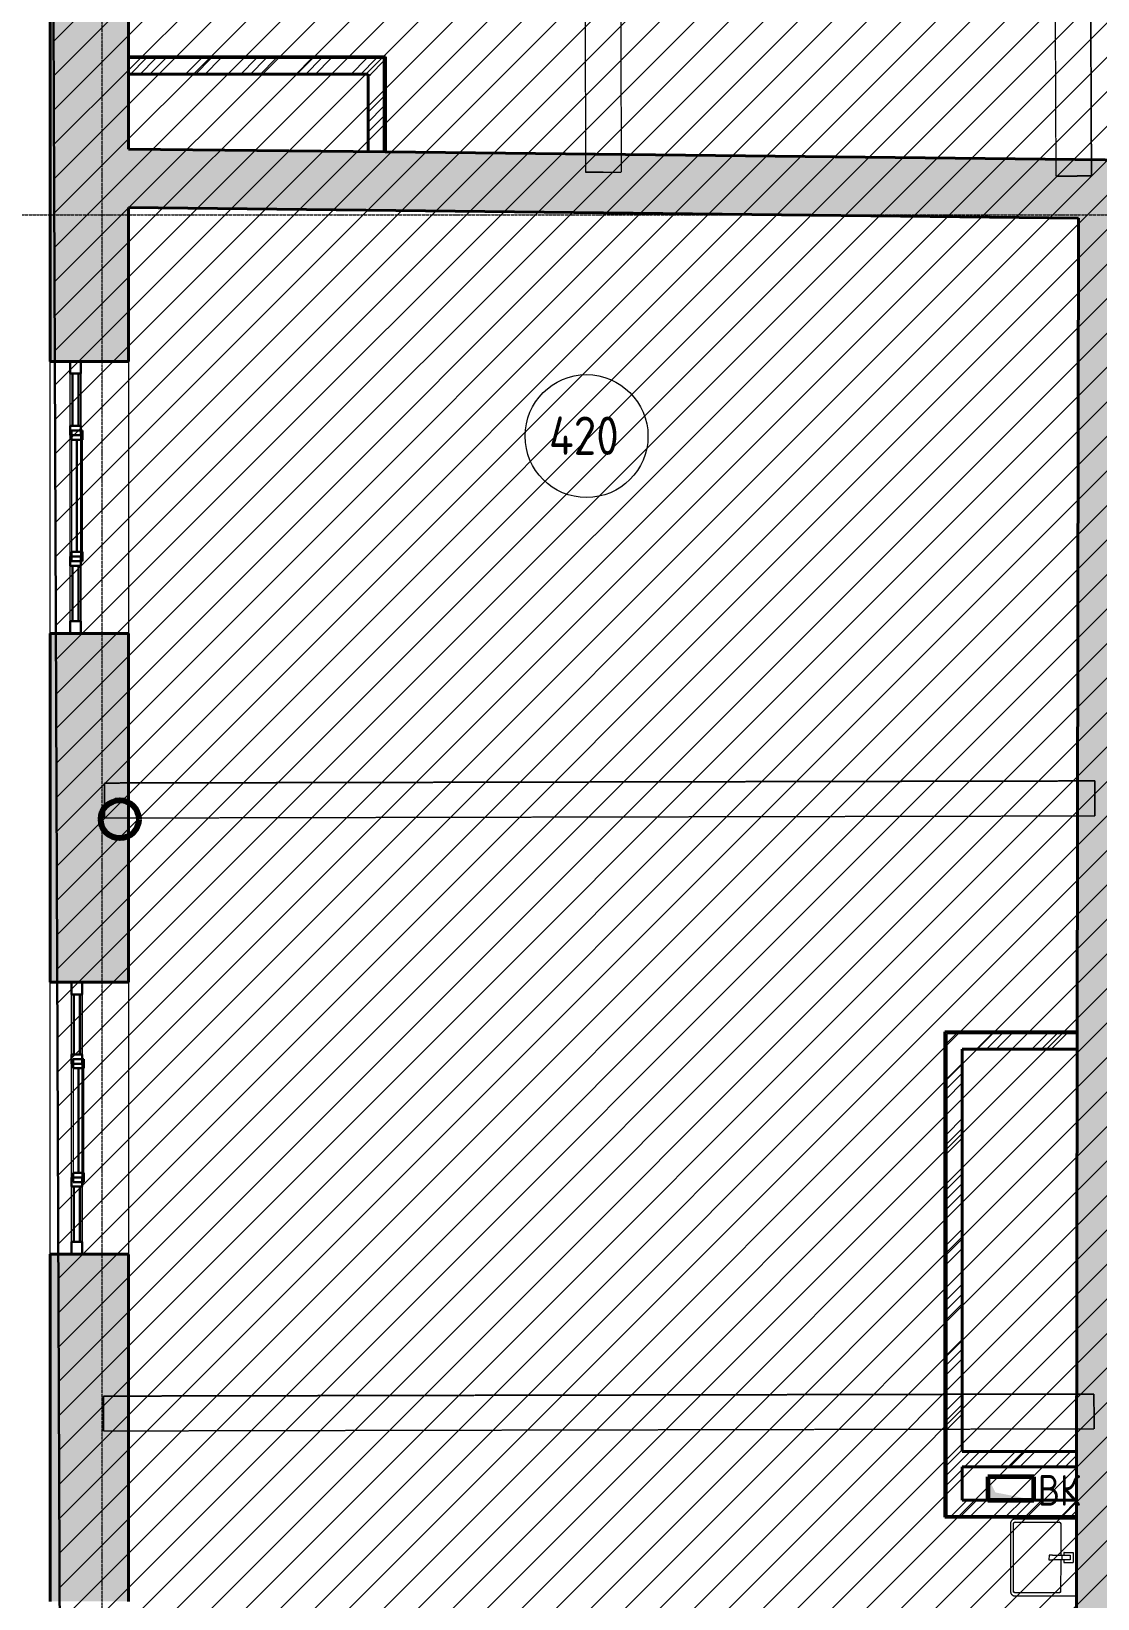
# Model space of a CAD drawing. Header units: millimetres. Extents: x -11886 to 379896, y -8130 to 47743.
# Drawn here: x 316354 to 323295, y 28000 to 38200 of the extents above; entities that cross this region are included whole.
import ezdxf

# ---------------------------------------------------------------- set-up
doc = ezdxf.new("R2010")
doc.units = ezdxf.units.MM
for name, pattern in [('ADSK_Линия сетки', [25, 20, -2.5, 0, -2.5]), ('ADSK_Сверху', [4.5, 3, -1.5]), ('ADSK_Снесено', [4.5, 3, -1.5])]:
    doc.linetypes.add(name, pattern=pattern)
for name, color, linetype, lineweight, true_color in [('_ Окна', 5, 'Continuous', 30, 0x0000ff), ('Витраж', 5, 'Continuous', 18, 0x0000ff), ('Линии', 7, 'Continuous', 9, 0x00a600), ('Окна', 5, 'Continuous', 18, 0x0000ff), ('Панели витража', 5, 'Continuous', 18, 0x0000ff), ('планы со стояками отопление_dwg', 7, 'Continuous', 9, 0x767676), ('Сантехника', 5, 'Continuous', 18, 0x0000ff), ('Стены внутренние', 5, 'Continuous', 18, 0x0000ff), ('Стены наружные', 1, 'ADSK_Снесено', 18, 0xff0000), ('Стены штриховка', 5, 'Continuous', 18, 0x0000ff)]:
    doc.layers.add(name, color=color, linetype=linetype, lineweight=lineweight, true_color=true_color)
for name, color, linetype, lineweight in [('Аннотация', 7, 'Continuous', 9), ('Каркас', 7, 'Continuous', 18), ('Марки помещений', 7, 'Continuous', 20), ('Оси', 7, 'Continuous', 9), ('стояки', 7, 'Continuous', 9), ('Узлы', 7, 'Continuous', 18)]:
    doc.layers.add(name, color=color, linetype=linetype, lineweight=lineweight)
doc.styles.add('GOST Common_1', font='GOST_Common.ttf', dxfattribs={"width": 0.9, "height": 200})
doc.styles.add('GOST Common_2', font='GOST_Common.ttf', dxfattribs={"width": 0.9, "height": 250})
pattern_1 = [(45, (322754.53, 150), (-179.6051, 179.6051), []), (45, (322818.03, 150), (0, 359.2102), []), (45, (322691.03, 150), (0, 359.2102), [])]

# ---------------------------------------------------------------- blocks, each defined once
blk = doc.blocks.new('ADSK_БалкаЖБ_Прямоугольная - 232_5х462мм-863915-04 План 4-го этажа')
at = {"layer": 'Каркас', "color": 253, "linetype": 'ADSK_Сверху', "true_color": 0xaaaaaa}
for p, q in [((-3125, 116), (-3125, -116)), ((-3125, 116), (3125, 116)), ((3125, -116), (3125, 116)), ((-3125, -116), (3125, -116))]:
    blk.add_line(p, q, dxfattribs=at)
at = {"layer": 'Каркас', "color": 253, "linetype": 'ADSK_Сверху', "true_color": 0xb2b2b2}
for p, q in [((-3125, -116), (-3125, 116)), ((3125, 116), (-3125, 116)), ((3125, 116), (3125, -116)), ((-3125, -116), (3125, -116))]:
    blk.add_line(p, q, dxfattribs=at)
blk = doc.blocks.new('ADSK_БалкаЖБ_Прямоугольная - 232_5х462мм-864126-04 План 4-го этажа')
at = {"layer": 'Каркас', "color": 253, "linetype": 'ADSK_Сверху', "true_color": 0xaaaaaa}
for p, q in [((-3127, 116), (-3127, -116)), ((-3127, 116), (3127, 116)), ((3127, -116), (3127, 116)), ((-3127, -116), (3127, -116))]:
    blk.add_line(p, q, dxfattribs=at)
at = {"layer": 'Каркас', "color": 253, "linetype": 'ADSK_Сверху', "true_color": 0xb2b2b2}
for p, q in [((-3127, 0), (-3127, 116)), ((-3125, 116), (-3127, 116)), ((3127, 0), (3127, -116)), ((3126, -116), (3127, -116))]:
    blk.add_line(p, q, dxfattribs=at)
blk = doc.blocks.new('ADSK_БалкаЖБ_Прямоугольная - 227х478мм-864777-04 План 4-го этажа')
at = {"layer": 'Каркас', "color": 253, "linetype": 'ADSK_Сверху', "true_color": 0xaaaaaa}
for p, q in [((-3223, 113), (-3223, -114)), ((-3223, 113), (3223, 113)), ((3223, -114), (3223, 113)), ((-3223, -114), (3223, -114))]:
    blk.add_line(p, q, dxfattribs=at)
at = {"layer": 'Каркас', "color": 253, "linetype": 'ADSK_Сверху', "true_color": 0xb2b2b2}
for p, q in [((-3223, -114), (-3223, 113)), ((3223, 113), (-3223, 113)), ((3223, 113), (3223, -114)), ((-3223, -114), (3223, -114))]:
    blk.add_line(p, q, dxfattribs=at)
blk = doc.blocks.new('ADSK_БалкаЖБ_Прямоугольная - 225_2х468мм-865025-04 План 4-го этажа')
at = {"layer": 'Каркас', "color": 253, "linetype": 'ADSK_Сверху', "true_color": 0xaaaaaa}
for p, q in [((-3224, 113), (-3224, -113)), ((-3224, 113), (3224, 113)), ((3224, -113), (3224, 113)), ((-3224, -113), (3224, -113))]:
    blk.add_line(p, q, dxfattribs=at)
at = {"layer": 'Каркас', "color": 253, "linetype": 'ADSK_Сверху', "true_color": 0xb2b2b2}
for p, q in [((-3224, -113), (-3224, 113)), ((3224, 113), (-3224, 113)), ((3224, 113), (3224, -113)), ((-3224, -113), (3224, -113))]:
    blk.add_line(p, q, dxfattribs=at)
blk = doc.blocks.new('Прямоугольный импост - 70х20_60мм-1425107-04 План 4-го этажа')
at = {"layer": 'Витраж', "color": 161, "linetype": 'ADSK_Сверху', "true_color": 0xaaaaff}
for p, q in [((-6077, 27832), (-6147, 27832)), ((-6147, 27752), (-6147, 27832)), ((-6077, 27752), (-6077, 27832)), ((-6147, 27382), (-6147, 27412)), ((-6077, 27382), (-6077, 27412))]:
    blk.add_line(p, q, dxfattribs=at)
blk = doc.blocks.new('Прямоугольный импост - 70х20_60мм-1258642-04 План 4-го этажа')
at = {"layer": 'Витраж', "color": 161, "linetype": 'ADSK_Сверху', "true_color": 0xaaaaff}
for p, q in [((-80, 35), (0, 35)), ((0, 35), (0, -35)), ((0, -35), (-80, -35))]:
    blk.add_line(p, q, dxfattribs=at)
blk = doc.blocks.new('Прямоугольный импост - 70х20_60мм-1258643-04 План 4-го этажа')
at = {"layer": 'Витраж', "color": 161, "linetype": 'ADSK_Сверху', "true_color": 0xaaaaff}
for p, q in [((0, 35), (-80, 35)), ((0, -35), (0, 35)), ((-80, -35), (0, -35))]:
    blk.add_line(p, q, dxfattribs=at)
blk = doc.blocks.new('Прямоугольный импост - 70х20_60мм-1243038-04 План 4-го этажа')
at = {"layer": 'Витраж', "color": 161, "linetype": 'ADSK_Сверху', "true_color": 0xaaaaff}
for p, q in [((-6147, 27352), (-6147, 27382)), ((-6077, 27352), (-6077, 27382)), ((-6147, 26532), (-6147, 26562)), ((-6077, 26532), (-6077, 26562))]:
    blk.add_line(p, q, dxfattribs=at)
blk = doc.blocks.new('Прямоугольный импост - 70х20_60мм-1225113-04 План 4-го этажа')
at = {"layer": 'Витраж', "color": 161, "linetype": 'ADSK_Сверху', "true_color": 0xaaaaff}
for p, q in [((41084, 2327), (41054, 2327)), ((41084, 2257), (41054, 2257)), ((41524, 2327), (41444, 2327)), ((41524, 2257), (41444, 2257)), ((41524, 2257), (41524, 2327))]:
    blk.add_line(p, q, dxfattribs=at)
blk = doc.blocks.new('Прямоугольный импост - 70х60мм-1258640-04 План 4-го этажа')
at = {"layer": 'Витраж', "color": 161, "linetype": 'ADSK_Сверху', "true_color": 0xaaaaff}
for p, q in [((-30, 35), (30, 35)), ((30, -35), (-30, -35))]:
    blk.add_line(p, q, dxfattribs=at)
blk = doc.blocks.new('Прямоугольный импост - 70х60мм-1425109-04 План 4-го этажа')
at = {"layer": 'Витраж', "color": 161, "linetype": 'ADSK_Сверху', "true_color": 0xaaaaff}
for p, q in [((-6077, 27752), (-6147, 27752)), ((-6147, 27412), (-6147, 27752)), ((-6077, 27412), (-6077, 27752)), ((-6147, 27412), (-6077, 27412))]:
    blk.add_line(p, q, dxfattribs=at)
blk = doc.blocks.new('Прямоугольный импост - 70х60мм-V3-04 План 4-го этажа')
at = {"layer": 'Витраж', "color": 161, "linetype": 'ADSK_Сверху', "true_color": 0xaaaaff}
for p, q in [((12864, 2397), (12864, 2327)), ((13224, 2397), (12864, 2397)), ((13224, 2327), (13224, 2397)), ((13224, 2327), (12864, 2327))]:
    blk.add_line(p, q, dxfattribs=at)
blk = doc.blocks.new('Прямоугольный импост - 70х60мм-1243040-04 План 4-го этажа')
at = {"layer": 'Витраж', "color": 161, "linetype": 'ADSK_Сверху', "true_color": 0xaaaaff}
for p, q in [((-6077, 27352), (-6147, 27352)), ((-6147, 26562), (-6147, 27352)), ((-6077, 26562), (-6077, 27352)), ((-6147, 26562), (-6077, 26562))]:
    blk.add_line(p, q, dxfattribs=at)
blk = doc.blocks.new('Прямоугольный импост - 70х20_60мм-1426885-04 План 4-го этажа')
at = {"layer": 'Витраж', "color": 161, "linetype": 'ADSK_Сверху', "true_color": 0xaaaaff}
for p, q in [((-6113, 23885), (-6183, 23885)), ((-6183, 23805), (-6183, 23885)), ((-6113, 23805), (-6113, 23885)), ((-6183, 23385), (-6183, 23415)), ((-6113, 23385), (-6113, 23415))]:
    blk.add_line(p, q, dxfattribs=at)
blk = doc.blocks.new('Прямоугольный импост - 70х20_60мм-1424482-04 План 4-го этажа')
at = {"layer": 'Витраж', "color": 161, "linetype": 'ADSK_Сверху', "true_color": 0xaaaaff}
for p, q in [((-80, 35), (0, 35)), ((0, 35), (0, -35)), ((0, -35), (-80, -35))]:
    blk.add_line(p, q, dxfattribs=at)
blk = doc.blocks.new('Прямоугольный импост - 70х20_60мм-1424483-04 План 4-го этажа')
at = {"layer": 'Витраж', "color": 161, "linetype": 'ADSK_Сверху', "true_color": 0xaaaaff}
for p, q in [((0, 35), (-80, 35)), ((0, -35), (0, 35)), ((-80, -35), (0, -35))]:
    blk.add_line(p, q, dxfattribs=at)
blk = doc.blocks.new('Прямоугольный импост - 70х20_60мм-1225850-04 План 4-го этажа')
at = {"layer": 'Витраж', "color": 161, "linetype": 'ADSK_Сверху', "true_color": 0xaaaaff}
for p, q in [((-6183, 23355), (-6183, 23385)), ((-6113, 23355), (-6113, 23385)), ((-6183, 22585), (-6183, 22615)), ((-6113, 22585), (-6113, 22615))]:
    blk.add_line(p, q, dxfattribs=at)
blk = doc.blocks.new('Прямоугольный импост - 70х60мм-1424480-04 План 4-го этажа')
at = {"layer": 'Витраж', "color": 161, "linetype": 'ADSK_Сверху', "true_color": 0xaaaaff}
for p, q in [((-30, 35), (30, 35)), ((30, -35), (-30, -35))]:
    blk.add_line(p, q, dxfattribs=at)
blk = doc.blocks.new('Прямоугольный импост - 70х60мм-1426887-04 План 4-го этажа')
at = {"layer": 'Витраж', "color": 161, "linetype": 'ADSK_Сверху', "true_color": 0xaaaaff}
for p, q in [((-6113, 23805), (-6183, 23805)), ((-6183, 23415), (-6183, 23805)), ((-6113, 23415), (-6113, 23805)), ((-6183, 23415), (-6113, 23415))]:
    blk.add_line(p, q, dxfattribs=at)
blk = doc.blocks.new('Прямоугольный импост - 70х60мм-1229542-04 План 4-го этажа')
at = {"layer": 'Витраж', "color": 161, "linetype": 'ADSK_Сверху', "true_color": 0xaaaaff}
for p, q in [((-6113, 23355), (-6183, 23355)), ((-6183, 22615), (-6183, 23355)), ((-6113, 22615), (-6113, 23355)), ((-6183, 22615), (-6113, 22615))]:
    blk.add_line(p, q, dxfattribs=at)
blk = doc.blocks.new('Системная панель - _AR_Стекло_40мм_привязка по центру-V67-04 План 4-го этажа')
at = {"layer": 'Панели витража', "lineweight": 30}
for p, q in [((180, 20), (-180, 20)), ((-180, 20), (-180, -20)), ((180, -20), (180, 20)), ((-180, -20), (180, -20))]:
    blk.add_line(p, q, dxfattribs=at)
blk = doc.blocks.new('Прямоугольный импост - 70х20_60мм-V68-04 План 4-го этажа')
at = {"layer": 'Витраж', "lineweight": 30}
for p, q in [((-80, 35), (0, 35)), ((-80, -35), (-80, 35)), ((0, 35), (0, -35)), ((0, -35), (-80, -35))]:
    blk.add_line(p, q, dxfattribs=at)
blk = doc.blocks.new('Прямоугольный импост - 70х20_60мм-V69-04 План 4-го этажа')
at = {"layer": 'Витраж', "lineweight": 30}
for p, q in [((0, 35), (-80, 35)), ((-80, 35), (-80, -35)), ((0, -35), (0, 35)), ((-80, -35), (0, -35))]:
    blk.add_line(p, q, dxfattribs=at)
blk = doc.blocks.new('Системная панель - _AR_Стекло_40мм_привязка по центру-V70-04 План 4-го этажа')
at = {"layer": 'Панели витража', "lineweight": 30}
for p, q in [((170, 20), (-170, 20)), ((-170, 20), (-170, -20)), ((170, -20), (170, 20)), ((-170, -20), (170, -20))]:
    blk.add_line(p, q, dxfattribs=at)
blk = doc.blocks.new('Витраж-тент со смещением вовне - 60мм 30 сдвиг-1466951-04 План 4-го этажа')
at = {"layer": '_ Окна'}
for p, q in [((-425, 25), (-425, -45)), ((-425, 25), (-365, 25)), ((-425, -45), (-425, 25)), ((-365, 25), (-365, -45)), ((425, 25), (365, 25)), ((365, 25), (365, -45)), ((425, -45), (425, 25)), ((425, -45), (425, 25)), ((-365, -45), (-425, -45)), ((-365, -10), (365, -10)), ((365, -45), (425, -45))]:
    blk.add_line(p, q, dxfattribs=at)
at = {"layer": 'Окна'}
for p, q in [((365, 25), (-365, 25)), ((-365, -45), (365, -45))]:
    blk.add_line(p, q, dxfattribs=at)
blk = doc.blocks.new('Прямоугольный импост - 70х60мм-V52-04 План 4-го этажа')
at = {"layer": 'Витраж'}
for p, q in [((-5981, 9814), (-5981, 10174)), ((-5911, 10174), (-5911, 9814))]:
    blk.add_line(p, q, dxfattribs=at)
blk = doc.blocks.new('Прямоугольный импост - 70х60мм-V65-04 План 4-го этажа')
at = {"layer": 'Витраж'}
for p, q in [((-6147, 27412), (-6147, 27752)), ((-6077, 27752), (-6077, 27412))]:
    blk.add_line(p, q, dxfattribs=at)
blk = doc.blocks.new('Прямоугольный импост - 70х60мм-V71-04 План 4-го этажа')
at = {"layer": 'Витраж', "lineweight": 30}
for p, q in [((-30, 35), (30, 35)), ((-30, -35), (-30, 35)), ((30, 35), (30, -35)), ((30, -35), (-30, -35))]:
    blk.add_line(p, q, dxfattribs=at)
blk = doc.blocks.new('Прямоугольный импост - 70х60мм-V66-04 План 4-го этажа')
at = {"layer": 'Витраж'}
for p, q in [((-6147, 26562), (-6147, 27352)), ((-6077, 27352), (-6077, 26562))]:
    blk.add_line(p, q, dxfattribs=at)
blk = doc.blocks.new('Системная панель - _AR_Стекло_40мм_привязка по центру-V72-04 План 4-го этажа')
at = {"layer": 'Панели витража', "lineweight": 30}
for p, q in [((180, 20), (-180, 20)), ((-180, 20), (-180, -20)), ((180, -20), (180, 20)), ((-180, -20), (180, -20))]:
    blk.add_line(p, q, dxfattribs=at)
blk = doc.blocks.new('Прямоугольный импост - 70х20_60мм-V73-04 План 4-го этажа')
at = {"layer": 'Витраж', "lineweight": 30}
for p, q in [((-80, 35), (0, 35)), ((-80, -35), (-80, 35)), ((0, 35), (0, -35)), ((0, -35), (-80, -35))]:
    blk.add_line(p, q, dxfattribs=at)
blk = doc.blocks.new('Прямоугольный импост - 70х20_60мм-V74-04 План 4-го этажа')
at = {"layer": 'Витраж', "lineweight": 30}
for p, q in [((0, 35), (-80, 35)), ((-80, 35), (-80, -35)), ((0, -35), (0, 35)), ((-80, -35), (0, -35))]:
    blk.add_line(p, q, dxfattribs=at)
blk = doc.blocks.new('Системная панель - _AR_Стекло_40мм_привязка по центру-V75-04 План 4-го этажа')
at = {"layer": 'Панели витража', "lineweight": 30}
for p, q in [((195, 20), (-195, 20)), ((-195, 20), (-195, -20)), ((195, -20), (195, 20)), ((-195, -20), (195, -20))]:
    blk.add_line(p, q, dxfattribs=at)
blk = doc.blocks.new('Витраж-тент со смещением вовне - 60мм 30 сдвиг-V59-04 План 4-го этажа')
at = {"layer": '_ Окна'}
for p, q in [((-400, 25), (-400, -45)), ((-400, 25), (-340, 25)), ((-400, -45), (-400, 25)), ((-340, 25), (-340, -45)), ((400, 25), (340, 25)), ((340, 25), (340, -45)), ((400, -45), (400, 25)), ((400, -45), (400, 25)), ((-340, -45), (-400, -45)), ((-340, -10), (340, -10)), ((340, -45), (400, -45))]:
    blk.add_line(p, q, dxfattribs=at)
at = {"layer": 'Окна'}
for p, q in [((340, 25), (-340, 25)), ((-340, -45), (340, -45))]:
    blk.add_line(p, q, dxfattribs=at)
blk = doc.blocks.new('Прямоугольный импост - 70х60мм-V60-04 План 4-го этажа')
at = {"layer": 'Витраж'}
for p, q in [((-6183, 23415), (-6183, 23805)), ((-6113, 23805), (-6113, 23415))]:
    blk.add_line(p, q, dxfattribs=at)
blk = doc.blocks.new('Прямоугольный импост - 70х60мм-V76-04 План 4-го этажа')
at = {"layer": 'Витраж', "lineweight": 30}
for p, q in [((-30, 35), (30, 35)), ((-30, -35), (-30, 35)), ((30, 35), (30, -35)), ((30, -35), (-30, -35))]:
    blk.add_line(p, q, dxfattribs=at)
blk = doc.blocks.new('Прямоугольный импост - 70х60мм-V61-04 План 4-го этажа')
at = {"layer": 'Витраж'}
for p, q in [((-6183, 22615), (-6183, 23355)), ((-6113, 23355), (-6113, 22615))]:
    blk.add_line(p, q, dxfattribs=at)
blk = doc.blocks.new('Parametric_Porcelain_bathroom_sink_20774 - 500х430мм-2098792-04 План 4-го этажа')
at = {"layer": 'Сантехника'}
for p, q in [((-125, 540), (-125, 140)), ((-105, 253), (-105, 540)), ((345, 570), (-95, 570)), ((-95, 550), (345, 550)), ((355, 540), (355, 253)), ((375, 140), (375, 540)), ((140, 319), (110, 319)), ((110, 319), (110, 296)), ((140, 319), (110, 319)), ((140, 296), (140, 319)), ((110, 243), (-95, 243)), ((93, 221), (93, 162)), ((110, 223), (95, 223)), ((110, 236), (110, 296)), ((110, 201), (110, 236)), ((140, 236), (110, 236)), ((140, 296), (140, 236)), ((345, 243), (140, 243)), ((140, 236), (140, 201)), ((155, 223), (140, 223)), ((156, 162), (156, 221)), ((95, 160), (155, 160)), ((110, 181), (110, 201)), ((140, 181), (110, 181)), ((140, 201), (140, 181))]:
    blk.add_line(p, q, dxfattribs=at)
at = {"layer": 'Сантехника', "flags": 128}
for points in [[(-95, 570), (-96, 570), (-97, 570), (-99, 570), (-100, 570), (-101, 569), (-102, 569), (-103, 569), (-104, 568), (-106, 568), (-107, 568), (-108, 567), (-109, 567), (-110, 566), (-111, 565), (-112, 565), (-113, 564), (-114, 563), (-115, 563), (-116, 562), (-117, 561), (-117, 560), (-118, 559), (-119, 558), (-120, 557), (-120, 556), (-121, 555), (-121, 554), (-122, 553), (-123, 552), (-123, 551), (-123, 550), (-124, 549), (-124, 547), (-124, 546), (-125, 545), (-125, 544), (-125, 543), (-125, 542), (-125, 540), (-125, 540)], [(-105, 540), (-105, 540), (-105, 541), (-105, 541), (-105, 542), (-105, 542), (-105, 542), (-105, 543), (-104, 543), (-104, 544), (-104, 544), (-104, 544), (-104, 545), (-104, 545), (-103, 545), (-103, 546), (-103, 546), (-103, 546), (-103, 547), (-102, 547), (-102, 547), (-102, 547), (-101, 548), (-101, 548), (-101, 548), (-100, 548), (-100, 549), (-100, 549), (-99, 549), (-99, 549), (-99, 549), (-98, 549), (-98, 550), (-97, 550), (-97, 550), (-97, 550), (-96, 550), (-96, 550), (-96, 550), (-95, 550), (-95, 550)], [(-105, 541), (-105, 541), (-105, 541), (-105, 540), (-105, 540)], [(-101, 548), (-101, 548), (-102, 548), (-102, 547), (-102, 547), (-102, 547)], [(-95, 550), (-95, 550), (-96, 550), (-96, 550), (-97, 550)], [(375, 540), (375, 541), (375, 542), (375, 544), (375, 545), (374, 546), (374, 547), (374, 548), (373, 549), (373, 551), (373, 552), (372, 553), (372, 554), (371, 555), (370, 556), (370, 557), (369, 558), (368, 559), (368, 560), (367, 561), (366, 562), (365, 562), (364, 563), (363, 564), (362, 565), (361, 565), (360, 566), (359, 566), (358, 567), (357, 568), (356, 568), (355, 568), (354, 569), (352, 569), (351, 569), (350, 570), (349, 570), (348, 570), (347, 570), (345, 570), (345, 570)], [(346, 550), (346, 550), (346, 550), (345, 550), (345, 550)], [(345, 550), (345, 550), (346, 550), (346, 550), (347, 550), (347, 550), (347, 550), (348, 550), (348, 549), (349, 549), (349, 549), (349, 549), (350, 549), (350, 549), (350, 548), (351, 548), (351, 548), (351, 548), (352, 548), (352, 547), (352, 547), (352, 547), (353, 546), (353, 546), (353, 546), (353, 545), (354, 545), (354, 545), (354, 544), (354, 544), (354, 544), (354, 543), (355, 543), (355, 542), (355, 542), (355, 542), (355, 541), (355, 541), (355, 541), (355, 540), (355, 540)], [(353, 546), (353, 546), (353, 547), (352, 547), (352, 547), (352, 547)], [(355, 540), (355, 540), (355, 541), (355, 541), (355, 542)], [(-105, 253), (-105, 253), (-105, 252), (-105, 252), (-105, 252)], [(-95, 243), (-95, 243), (-96, 243), (-96, 243), (-97, 243), (-97, 243), (-97, 243), (-98, 244), (-98, 244), (-99, 244), (-99, 244), (-99, 244), (-100, 244), (-100, 244), (-100, 245), (-101, 245), (-101, 245), (-101, 245), (-102, 246), (-102, 246), (-102, 246), (-102, 246), (-103, 247), (-103, 247), (-103, 247), (-103, 248), (-104, 248), (-104, 248), (-104, 249), (-104, 249), (-104, 250), (-104, 250), (-105, 250), (-105, 251), (-105, 251), (-105, 251), (-105, 252), (-105, 252), (-105, 253), (-105, 253), (-105, 253)], [(-103, 247), (-103, 247), (-103, 247), (-102, 246), (-102, 246), (-102, 246)], [(-96, 243), (-96, 243), (-96, 243), (-95, 243), (-95, 243)], [(355, 253), (355, 253), (355, 252), (355, 252), (355, 252), (355, 251), (355, 251), (355, 250), (354, 250), (354, 250), (354, 249), (354, 249), (354, 249), (354, 248), (353, 248), (353, 248), (353, 247), (353, 247), (353, 247), (352, 246), (352, 246), (352, 246), (351, 245), (351, 245), (351, 245), (350, 245), (350, 245), (350, 244), (349, 244), (349, 244), (349, 244), (348, 244), (348, 244), (347, 243), (347, 243), (347, 243), (346, 243), (346, 243), (346, 243), (345, 243), (345, 243)], [(345, 243), (345, 243), (346, 243), (346, 243), (347, 243)], [(351, 245), (351, 245), (352, 246), (352, 246), (352, 246), (352, 246)], [(355, 252), (355, 252), (355, 253), (355, 253), (355, 253)]]:
    blk.add_lwpolyline(points, dxfattribs=at)
at = {"layer": 'Сантехника'}
for centre, radius, start, end in [((95, 221), 1.87, 120, 150), ((95, 221), 1.87, 90, 180), ((95, 221), 1.87, 120, 150), ((95, 221), 1.87, 120, 150), ((155, 221), 1.87, 0, 90), ((155, 221), 1.87, 30, 60), ((155, 221), 1.87, 30, 60), ((155, 221), 1.87, 30, 60), ((95, 162), 1.49, 180, 270), ((155, 162), 1.49, 270, 360)]:
    blk.add_arc(centre, radius, start, end, dxfattribs=at)
blk = doc.blocks.new('планы со стояками отопление_dwg-1484427-04 План 4-го этажа')
at = {"layer": 'стояки', "color": 246, "lineweight": 80, "true_color": 0x7f001f}
blk.add_circle((164664, 442831), 124, dxfattribs=at)
blk = doc.blocks.new('ADSK_Марка_Помещение_ОдноЗначение - Номер-247393-04 План 4-го этажа')
at = {"layer": 'Марки помещений'}
blk.add_circle((0, 0), 4, dxfattribs=at)

msp = doc.modelspace()

# ---------------------------------------------------------------- hatches: boundary and pattern name
at = {"lineweight": 13, "true_color": 0x636466, "transparency": 33554559}
h = msp.add_hatch(dxfattribs=at)
h.set_pattern_fill('ANSI31', color=251, scale=50)
h.set_pattern_definition([(45, (322754.53, 85026.59), (-112.2532, 112.2532), [])])
h.paths.add_polyline_path([(326698.03, 43878.87), (316475.78, 43878.87), (316613.49, 8679.25), (323525.66, 8679.25), (323525.66, 12721.22), (326139.75, 12721.22), (326136.17, 13231.22), (326084.63, 21068.63), (326698.03, 21068.63)])
at = {"layer": 'Стены внутренние', "lineweight": 9}
h = msp.add_hatch(dxfattribs=at)
h.set_pattern_fill('FP_1', color=256, style=0, pattern_type=2)
h.set_pattern_definition(pattern_1)
h.paths.add_polyline_path([(317428.43, 37922.54), (318646.27, 37922.54), (318646.27, 38022.54), (316985.78, 38022.54), (316985.78, 37922.54), (317166.33, 37922.54)])
h = msp.add_hatch(dxfattribs=at)
h.set_pattern_fill('FP_1', color=256, style=0, pattern_type=2)
h.set_pattern_definition(pattern_1)
h.paths.add_polyline_path([(318646.27, 37415.24), (318646.27, 37922.54), (318546.27, 37922.54), (318546.27, 37416.34)])
at = {"layer": 'Стены внутренние', "true_color": 0xc0c0c0}
h = msp.add_hatch(color=9, dxfattribs=at)
h.paths.add_polyline_path([(326188.03, 36951.91), (326188.03, 37331.93), (325335.45, 37341.35), (325332.02, 36961.37), (325518.27, 36959.31)])
h.paths.add_polyline_path([(323831.34, 36977.94), (323835.54, 37357.92), (316985.78, 37433.58), (316985.78, 37053.56), (323551.55, 36981.03)])
h = msp.add_hatch(color=9, dxfattribs=at)
h.paths.add_polyline_path([(323526.23, 21087.91), (323534.37, 26195.62), (323154.36, 26195.62), (323146.23, 21090.12), (323415.07, 21088.56)])
h.paths.add_polyline_path([(323536.76, 27695.62), (323551.55, 36981.03), (323171.56, 36985.23), (323156.76, 27696.23), (323466.76, 27695.73)])
at = {"layer": 'Стены внутренние', "lineweight": 9}
h = msp.add_hatch(dxfattribs=at)
h.set_pattern_fill('FP_1', color=256, style=0, pattern_type=2)
h.set_pattern_definition(pattern_1)
h.paths.add_polyline_path([(322382.93, 28641.79), (322413.44, 28641.79), (322413.44, 31676.75), (322313.44, 31676.75), (322313.44, 28641.79)])
h = msp.add_hatch(dxfattribs=at)
h.set_pattern_fill('FP_1', color=256, style=0, pattern_type=2)
h.set_pattern_definition(pattern_1)
h.paths.add_polyline_path([(322413.44, 31576.75), (323162.94, 31576.75), (323163.1, 31676.75), (322413.44, 31676.75)])
h = msp.add_hatch(dxfattribs=at)
h.set_pattern_fill('FP_1', color=256, style=0, pattern_type=2)
h.set_pattern_definition(pattern_1)
h.paths.add_polyline_path([(322490.69, 28856.79), (323158.61, 28856.79), (323158.77, 28956.79), (322413.44, 28956.79), (322413.44, 28856.79)])
h = msp.add_hatch(dxfattribs=at)
h.set_pattern_fill('FP_1', color=256, style=0, pattern_type=2)
h.set_pattern_definition(pattern_1)
h.paths.add_polyline_path([(323158.1, 28541.79), (323158.1, 28641.79), (322313.44, 28641.79), (322313.44, 28541.79), (323156.76, 28541.79)])
at = {"layer": 'Стены наружные', "true_color": 0xc0c0c0}
h = msp.add_hatch(color=9, dxfattribs=at)
h.paths.add_polyline_path([(316475.78, 21135.08), (316985.78, 21135.08), (316985.78, 22264.94), (316475.78, 22264.94), (316475.78, 21834.01)])
h.paths.add_polyline_path([(316475.78, 24034.94), (316985.78, 24034.94), (316985.78, 26212.24), (316475.78, 26212.24), (316475.78, 24871.64)])
h.paths.add_polyline_path([(316815.87, 27982.24), (316985.78, 27982.24), (316985.78, 30241.44), (316475.78, 30241.44), (316475.78, 27982.24), (316814.6, 27982.24)])
h.paths.add_polyline_path([(316475.78, 32011.44), (316985.78, 32011.44), (316985.78, 34282.35), (316475.78, 34282.35), (316475.78, 33984.51)])
h.paths.add_polyline_path([(316475.78, 36052.35), (316985.78, 36052.35), (316985.78, 43368.87), (316475.78, 43368.87), (316475.78, 37022.13)])
at = {"layer": 'Узлы', "true_color": 0x808080}
msp.add_hatch(color=8, dxfattribs=at).paths.add_polyline_path([(322629.12, 28641.79), (322879.63, 28641.79), (322629.12, 28691.29), (322579.63, 28791.79), (322579.63, 28641.79)])

# ---------------------------------------------------------------- linework, layer by layer
at = {"color": 251, "lineweight": 30, "true_color": 0x636466}
msp.add_lwpolyline([(323045.03, 8679.25), (316613.49, 8679.25), (316475.78, 43878.87), (326698.03, 43878.87), (326698.03, 21068.63), (326084.63, 21068.63), (326136.17, 13231.22)], dxfattribs=at)
at = {"layer": 'Линии', "lineweight": 60}
for p, q in [((322579.63, 28791.79), (322579.63, 28641.79)), ((322879.63, 28791.79), (322579.63, 28791.79)), ((322879.63, 28641.79), (322879.63, 28791.79)), ((322579.63, 28641.79), (322879.63, 28641.79))]:
    msp.add_line(p, q, dxfattribs=at)
at = {"layer": 'Оси', "linetype": 'ADSK_Линия сетки'}
for p, q in [((316814.44, -5025.59), (316814.44, 44571.85)), ((311668.31, 37006.79), (379896.25, 37006.79))]:
    msp.add_line(p, q, dxfattribs=at)
at = {"layer": 'Стены внутренние', "color": 18, "lineweight": 40, "true_color": 0x000000}
for p, q in [((318658.27, 38034.54), (316985.78, 38034.54)), ((316985.78, 38032.54), (316985.78, 37922.54)), ((318658.27, 37415.1), (318658.27, 38034.54)), ((316985.78, 37922.54), (318546.27, 37922.54)), ((318546.27, 37922.54), (318546.27, 37416.34)), ((318656.27, 37415.13), (316985.78, 37433.58)), ((323835.54, 37357.92), (318658.27, 37415.1)), ((316985.78, 37053.56), (323171.56, 36985.23)), ((323171.56, 36985.23), (323163.12, 31688.75)), ((322301.44, 31688.75), (322301.44, 28529.79)), ((323163.12, 31688.75), (322301.44, 31688.75)), ((323163.12, 31686.75), (323158.09, 28531.79)), ((322413.44, 28956.79), (322413.44, 31576.75)), ((322413.44, 31576.75), (323162.94, 31576.75)), ((323158.77, 28956.79), (322413.44, 28956.79)), ((322413.44, 28641.79), (322413.44, 28856.79)), ((322413.44, 28856.79), (323158.61, 28856.79)), ((323158.26, 28641.79), (322413.44, 28641.79)), ((322301.44, 28529.79), (323158.08, 28529.79)), ((323158.08, 28529.79), (323156.76, 27696.23))]:
    msp.add_line(p, q, dxfattribs=at)
at = {"layer": 'Стены наружные', "color": 18, "lineweight": 40, "true_color": 0x000000}
for p, q in [((316475.78, 43878.87), (316475.78, 36052.35)), ((316985.78, 38034.54), (316985.78, 43368.87)), ((316985.78, 37433.58), (316985.78, 37922.54)), ((316985.78, 36052.35), (316985.78, 37053.56)), ((316475.78, 36052.35), (316985.78, 36052.35)), ((316475.78, 34282.35), (316475.78, 32011.44)), ((316985.78, 34282.35), (316475.78, 34282.35)), ((316985.78, 32011.44), (316985.78, 34282.35)), ((316475.78, 32011.44), (316985.78, 32011.44)), ((316475.78, 30241.44), (316475.78, 27982.24)), ((316985.78, 30241.44), (316475.78, 30241.44)), ((316985.78, 27982.24), (316985.78, 30241.44))]:
    msp.add_line(p, q, dxfattribs=at)
at = {"layer": 'Стены наружные', "color": 18, "true_color": 0x000000}
for p, q in [((316475.78, 34282.35), (316475.78, 36052.35)), ((316985.78, 36052.35), (316985.78, 34282.35)), ((316475.78, 30241.44), (316475.78, 32011.44)), ((316985.78, 32011.44), (316985.78, 30241.44))]:
    msp.add_line(p, q, dxfattribs=at)
at = {"layer": 'Стены штриховка'}
for p, q in [((316985.78, 38034.54), (316985.78, 38032.54)), ((318658.27, 38032.54), (316985.78, 38032.54)), ((318646.27, 38022.54), (316985.78, 38022.54)), ((318646.27, 37415.24), (318646.27, 38022.54)), ((318656.27, 37415.13), (318656.27, 38034.54)), ((318656.27, 38022.54), (318658.27, 38022.54)), ((318656.27, 37415.13), (318658.27, 37415.1)), ((323163.12, 31686.75), (322301.44, 31686.75)), ((322303.44, 31688.75), (322303.44, 28529.79)), ((322313.44, 31686.75), (322313.44, 31688.75)), ((322313.44, 31676.75), (322313.44, 28541.79)), ((323163.1, 31676.75), (322313.44, 31676.75)), ((323163.12, 31686.75), (323163.12, 31688.75)), ((322303.44, 28541.79), (322301.44, 28541.79)), ((322301.44, 28531.79), (323158.09, 28531.79)), ((322313.44, 28541.79), (323158.1, 28541.79)), ((323158.08, 28529.79), (323158.09, 28531.79))]:
    msp.add_line(p, q, dxfattribs=at)

# ---------------------------------------------------------------- block references
at = {"layer": '_ Окна'}
for name, p, rotation in [('Витраж-тент со смещением вовне - 60мм 30 сдвиг-1466951-04 План 4-го этажа', (316640.78, 35177.35), 89.99999999999994), ('Витраж-тент со смещением вовне - 60мм 30 сдвиг-V59-04 План 4-го этажа', (316650.06, 31111.44), 89.99999999999993)]:
    msp.add_blockref(name, p, dxfattribs=dict(at, rotation=rotation))
at = {"layer": 'Витраж', "color": 161, "linetype": 'ADSK_Сверху', "true_color": 0xaaaaff}
for name, p in [('Прямоугольный импост - 70х20_60мм-1425107-04 План 4-го этажа', (322752.41, 8220.11)), ('Прямоугольный импост - 70х60мм-1425109-04 План 4-го этажа', (322752.41, 8220.11)), ('Прямоугольный импост - 70х20_60мм-1243038-04 План 4-го этажа', (322752.41, 8220.11)), ('Прямоугольный импост - 70х60мм-1243040-04 План 4-го этажа', (322752.41, 8220.11)), ('Прямоугольный импост - 70х20_60мм-1426885-04 План 4-го этажа', (322798.08, 8126.5)), ('Прямоугольный импост - 70х60мм-1426887-04 План 4-го этажа', (322798.08, 8126.5)), ('Прямоугольный импост - 70х20_60мм-1225850-04 План 4-го этажа', (322798.08, 8126.5)), ('Прямоугольный импост - 70х60мм-1229542-04 План 4-го этажа', (322798.08, 8126.5))]:
    msp.add_blockref(name, p, dxfattribs=at)
at = {"layer": 'Витраж', "color": 161, "linetype": 'ADSK_Сверху', "true_color": 0xaaaaff, "extrusion": (0, 0, -1)}
for name, p, rotation in [('Прямоугольный импост - 70х20_60мм-1258642-04 План 4-го этажа', (-316640.78, 36052.35), 90.00000000000006), ('Прямоугольный импост - 70х60мм-1258640-04 План 4-го этажа', (-316640.78, 35602.35), 90.00000000000006), ('Прямоугольный импост - 70х60мм-1258640-04 План 4-го этажа', (-316640.78, 34752.35), 90.00000000000006), ('Прямоугольный импост - 70х20_60мм-1424482-04 План 4-го этажа', (-316650.06, 32011.44), 90.00000000000007), ('Прямоугольный импост - 70х60мм-1424480-04 План 4-го этажа', (-316650.06, 31511.44), 90.00000000000007), ('Прямоугольный импост - 70х60мм-1424480-04 План 4-го этажа', (-316650.06, 30711.44), 90.00000000000007)]:
    msp.add_blockref(name, p, dxfattribs=dict(at, rotation=rotation))
at = {"layer": 'Витраж', "extrusion": (0, 0, -1)}
for name, p, rotation in [('Прямоугольный импост - 70х20_60мм-V68-04 План 4-го этажа', (-316640.78, 36052.35), 90.00000000000006), ('Прямоугольный импост - 70х60мм-V71-04 План 4-го этажа', (-316640.78, 35602.35), 90.00000000000006), ('Прямоугольный импост - 70х60мм-V71-04 План 4-го этажа', (-316640.78, 34752.35), 90.00000000000006), ('Прямоугольный импост - 70х20_60мм-V73-04 План 4-го этажа', (-316650.06, 32011.44), 90.00000000000007), ('Прямоугольный импост - 70х60мм-V76-04 План 4-го этажа', (-316650.06, 31511.44), 90.00000000000007), ('Прямоугольный импост - 70х60мм-V76-04 План 4-го этажа', (-316650.06, 30711.44), 90.00000000000007)]:
    msp.add_blockref(name, p, dxfattribs=dict(at, rotation=rotation))
at = {"layer": 'Витраж'}
for name, p in [('Прямоугольный импост - 70х60мм-V65-04 План 4-го этажа', (322752.41, 8220.11)), ('Прямоугольный импост - 70х60мм-V66-04 План 4-го этажа', (322752.41, 8220.11)), ('Прямоугольный импост - 70х60мм-V52-04 План 4-го этажа', (322586.8, 24548.44)), ('Прямоугольный импост - 70х60мм-V60-04 План 4-го этажа', (322798.08, 8126.5)), ('Прямоугольный импост - 70х60мм-V61-04 План 4-го этажа', (322798.08, 8126.5)), ('Прямоугольный импост - 70х60мм-V52-04 План 4-го этажа', (322596.07, 20507.53))]:
    msp.add_blockref(name, p, dxfattribs=at)
at = {"layer": 'Витраж', "color": 161, "linetype": 'ADSK_Сверху', "true_color": 0xaaaaff}
for name, p, rotation in [('Прямоугольный импост - 70х20_60мм-1225113-04 План 4-го этажа', (314348.63, 75806.8), 270), ('Прямоугольный импост - 70х60мм-V3-04 План 4-го этажа', (314279.27, 47586.59), 270), ('Прямоугольный импост - 70х20_60мм-1258643-04 План 4-го этажа', (316640.78, 34282.35), 269.9999999999999), ('Прямоугольный импост - 70х20_60мм-1225113-04 План 4-го этажа', (314357.9, 71765.89), 269.9999999999998), ('Прямоугольный импост - 70х60мм-V3-04 План 4-го этажа', (314288.55, 43545.68), 269.9999999999998), ('Прямоугольный импост - 70х20_60мм-1424483-04 План 4-го этажа', (316650.06, 30241.44), 269.9999999999999)]:
    msp.add_blockref(name, p, dxfattribs=dict(at, rotation=rotation))
at = {"layer": 'Витраж', "rotation": 269.9999999999999}
for name, p in [('Прямоугольный импост - 70х20_60мм-V69-04 План 4-го этажа', (316640.78, 34282.35)), ('Прямоугольный импост - 70х20_60мм-V74-04 План 4-го этажа', (316650.06, 30241.44))]:
    msp.add_blockref(name, p, dxfattribs=at)
at = {"layer": 'Каркас', "color": 253, "linetype": 'ADSK_Сверху', "true_color": 0xaaaaaa}
for name, p, rotation in [('ADSK_БалкаЖБ_Прямоугольная - 232_5х462мм-864126-04 План 4-го этажа', (320070.66, 40411.1), 270.1221183143335), ('ADSK_БалкаЖБ_Прямоугольная - 232_5х462мм-863915-04 План 4-го этажа', (323125.67, 40383.69), 270.2476126878431), ('ADSK_БалкаЖБ_Прямоугольная - 227х478мм-864777-04 План 4-го этажа', (320053.7, 33201.95), 0.1221222580796972), ('ADSK_БалкаЖБ_Прямоугольная - 225_2х468мм-865025-04 План 4-го этажа', (320047.71, 29211.79), 0.1221222580796972)]:
    msp.add_blockref(name, p, dxfattribs=dict(at, rotation=rotation))
at = {"layer": 'Марки помещений', "xscale": 99.99999999999993, "yscale": 99.99999999999993, "zscale": 99.99999999999993}
msp.add_blockref('ADSK_Марка_Помещение_ОдноЗначение - Номер-247393-04 План 4-го этажа', (319968.09, 35565.94), dxfattribs=at)
at = {"layer": 'Панели витража'}
for name, p, rotation in [('Системная панель - _AR_Стекло_40мм_привязка по центру-V70-04 План 4-го этажа', (316640.78, 35802.35), 89.99999999999994), ('Системная панель - _AR_Стекло_40мм_привязка по центру-V67-04 План 4-го этажа', (316640.78, 34542.35), 89.99999999999994), ('Системная панель - _AR_Стекло_40мм_привязка по центру-V75-04 План 4-го этажа', (316650.06, 31736.44), 89.99999999999993), ('Системная панель - _AR_Стекло_40мм_привязка по центру-V72-04 План 4-го этажа', (316650.06, 30501.44), 89.99999999999993)]:
    msp.add_blockref(name, p, dxfattribs=dict(at, rotation=rotation))
at = {"layer": 'планы со стояками отопление_dwg', "color": 6, "true_color": 0xff00ff}
msp.add_blockref('планы со стояками отопление_dwg-1484427-04 План 4-го этажа', (152265.33, -409758.64), dxfattribs=at)
at = {"layer": 'Сантехника', "rotation": 89.9086948406395}
msp.add_blockref('Parametric_Porcelain_bathroom_sink_20774 - 500х430мм-2098792-04 План 4-го этажа', (323297.47, 28142.13), dxfattribs=at)

# ---------------------------------------------------------------- texts
at = {"layer": 'Аннотация', "insert": (322905.74, 28805.06), "char_height": 200, "width": 360.7594, "attachment_point": 1, "style": 'GOST Common_1'}
msp.add_mtext('ВК', dxfattribs=at)
at = {"layer": 'Марки помещений', "lineweight": 9, "insert": (319723.28, 35693.67), "char_height": 250, "width": 606.0757, "attachment_point": 1, "style": 'GOST Common_2'}
msp.add_mtext('420', dxfattribs=at)

doc.saveas('drawing.dxf')
